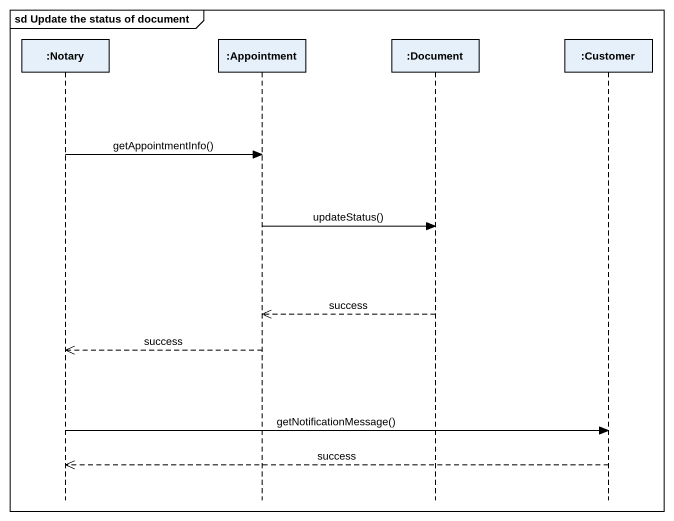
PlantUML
@startuml
mainframe sd Update the status of document
hide footbox
participant ":Notary" as Notary
participant ":Appointment" as Appointment
participant ":Document" as Document
participant ":Customer" as Customer

Notary -> Appointment : getAppointmentInfo()
Appointment -> Document : updateStatus()
Document -->> Appointment : success
Appointment -->> Notary : success
Notary -> Customer : getNotificationMessage()
Customer -->> Notary : success
@enduml
